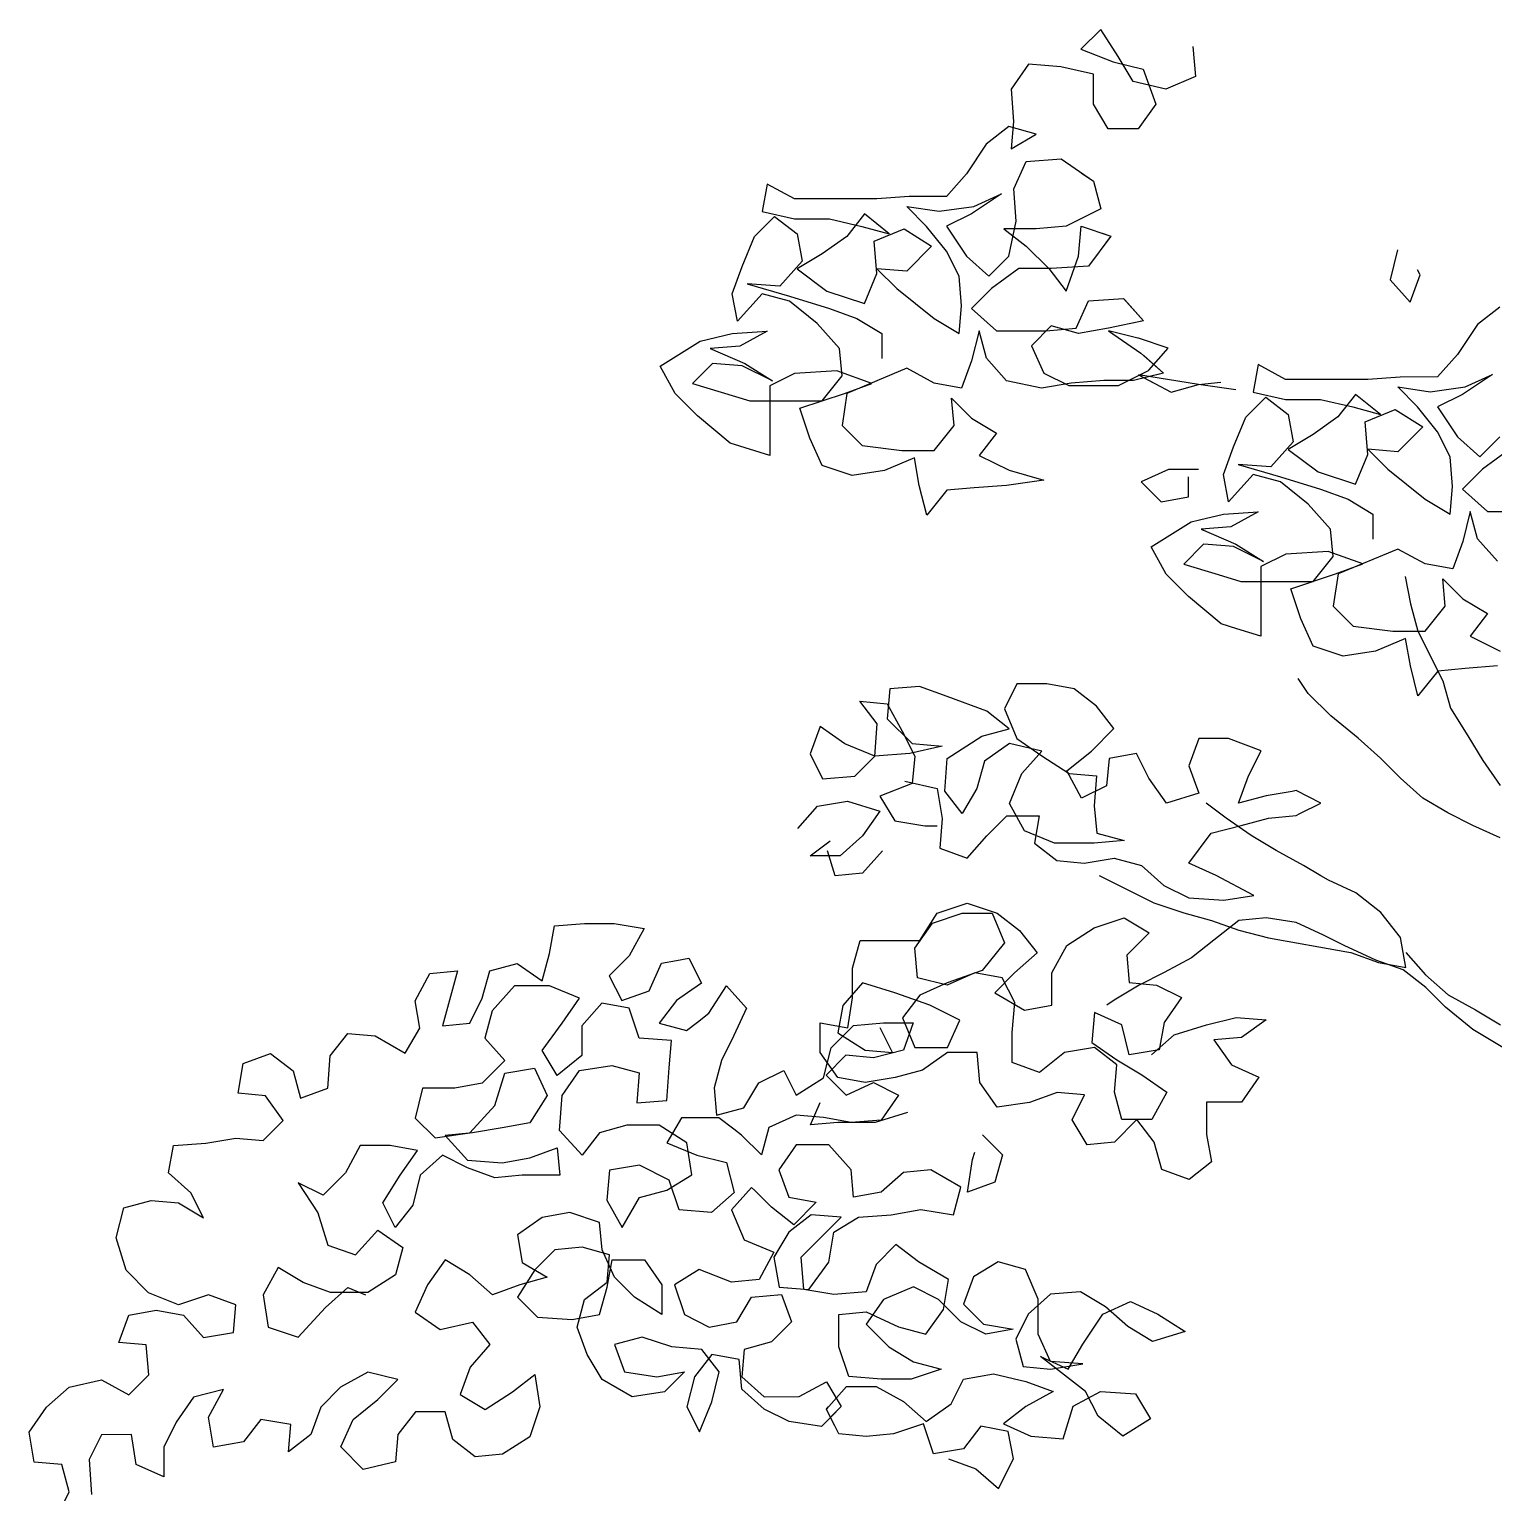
# Model space of a CAD drawing. Header units: millimetres. Extents: x 61831 to 121408, y 302 to 24841.
# Drawn here: x 97143 to 98153, y 7103 to 8113 of the extents above; entities that cross this region are included whole.
import ezdxf

# ---------------------------------------------------------------- set-up
doc = ezdxf.new("R2010")
doc.units = ezdxf.units.MM

# ---------------------------------------------------------------- blocks, each defined once
blk = doc.blocks.new('A$C299802A9')
at = {"color": 58, "true_color": 0x4d6600}
for p, q in [((739.3, 4855.1), (725.6, 4841.4)), ((751.4, 4836.3), (739.3, 4855.1)), ((725.6, 4841.4), (747.9, 4832.8)), ((802.9, 4843.2), (804.7, 4822.5)), ((711.8, 4829.3), (700.8, 4830.2)), ((747.9, 4832.8), (768.6, 4827.7)), ((761.7, 4819.1), (751.4, 4836.3)), ((734.2, 4824.2), (711.8, 4829.3)), ((734.2, 4803.6), (734.2, 4824.2)), ((768.6, 4827.7), (777.2, 4803.6)), ((804.7, 4822.5), (784.1, 4813.9)), ((784.1, 4813.9), (761.7, 4819.1)), ((744.5, 4786.4), (734.2, 4803.6)), ((777.2, 4803.6), (765.2, 4786.4)), ((765.2, 4786.4), (744.5, 4786.4)), ((726.1, 4755.9), (734.3, 4750.3)), ((734.3, 4750.3), (739.4, 4731.4)), ((739.4, 4731.4), (735.2, 4729.3)), ((740.2, 4714.5), (746.3, 4712.5)), ((746.3, 4712.5), (742.6, 4707.5)), ((944.1, 4702.9), (938.9, 4682.3)), ((959.6, 4685.7), (957.8, 4689.2)), ((938.9, 4682.3), (952.7, 4666.8)), ((952.7, 4666.8), (959.6, 4685.7)), ((755.9, 4668.5), (768.7, 4654.1)), ((1014.6, 4663.4), (999.1, 4651.4)), ((768.7, 4654.1), (761.3, 4652.5)), ((999.1, 4651.4), (985.4, 4630.8)), ((765.3, 4642), (764.8, 4642.1)), ((785.9, 4635.2), (765.3, 4642)), ((769, 4630), (782.5, 4618)), ((772.4, 4619.9), (785.9, 4635.2)), ((985.4, 4630.8), (971.7, 4615.3)), ((782.5, 4618), (773.8, 4615.8)), ((847.9, 4623.8), (844.5, 4604.8)), ((866.8, 4613.5), (847.9, 4623.8)), ((806.7, 4610), (765.4, 4616.8)), ((765.4, 4616.8), (787.8, 4604.8)), ((787.8, 4604.8), (806.7, 4610)), ((806.7, 4610), (822.1, 4611.7)), ((832.4, 4606.5), (806.7, 4610)), ((923.5, 4613.5), (866.8, 4613.5)), ((945.9, 4615.2), (923.5, 4613.5)), ((957.9, 4594.6), (944.2, 4608.4)), ((944.2, 4608.4), (966.5, 4605)), ((971.7, 4615.3), (945.9, 4615.2)), ((966.5, 4605), (990.6, 4608.4)), ((1009.5, 4617), (988.9, 4603.3)), ((990.6, 4608.4), (1009.5, 4617)), ((839.3, 4587.6), (853.1, 4601.4)), ((844.5, 4604.8), (866.8, 4599.7)), ((853.1, 4601.4), (868.6, 4589.4)), ((866.8, 4599.7), (890.9, 4599.7)), ((890.9, 4599.7), (913.2, 4594.6)), ((915, 4603.2), (902.9, 4587.7)), ((932.2, 4589.5), (915, 4603.2)), ((988.9, 4603.3), (971.7, 4594.6)), ((830.8, 4567), (839.3, 4587.6)), ((868.6, 4589.4), (872, 4570.5)), ((902.9, 4587.7), (885.8, 4575.7)), ((913.2, 4594.6), (932.2, 4589.5)), ((921.8, 4584.3), (942.5, 4592.9)), ((942.5, 4592.9), (961.4, 4580.9)), ((971.7, 4577.5), (957.9, 4594.6)), ((971.7, 4594.6), (985.5, 4574)), ((923.6, 4561.9), (921.8, 4584.3)), ((961.4, 4580.9), (944.2, 4563.7)), ((980.3, 4560.3), (971.7, 4577.5)), ((823.9, 4548.1), (830.8, 4567)), ((872, 4570.5), (856.6, 4553.3)), ((885.8, 4575.7), (868.6, 4565.3)), ((985.5, 4574), (1000.9, 4560.3)), ((1000.9, 4560.3), (1014.7, 4574.1)), ((868.6, 4565.3), (889.2, 4549.9)), ((915, 4541.3), (923.6, 4561.9)), ((944.2, 4563.7), (923.6, 4565.4)), ((923.6, 4565.4), (937.3, 4551.6)), ((982, 4539.7), (980.3, 4560.3)), ((1021.6, 4565.5), (1002.7, 4551.7)), ((806.7, 4551.5), (795.7, 4551.5)), ((827.4, 4529.2), (823.9, 4548.1)), ((844.5, 4548.1), (827.4, 4529.2)), ((856.6, 4553.3), (834.2, 4555)), ((834.2, 4555), (863.4, 4546.4)), ((863.4, 4543), (844.5, 4548.1)), ((889.2, 4549.9), (915, 4541.3)), ((937.3, 4551.6), (963.1, 4531)), ((1002.7, 4551.7), (988.9, 4537.9)), ((799.8, 4539.3), (799.8, 4546.4)), ((863.4, 4546.4), (891, 4537.8)), ((882.4, 4527.5), (863.4, 4543)), ((891, 4537.8), (909.9, 4531)), ((980.3, 4520.7), (982, 4539.7)), ((988.9, 4537.9), (1006.1, 4522.5)), ((897.9, 4510.4), (882.4, 4527.5)), ((909.9, 4531), (927.1, 4520.7)), ((963.1, 4531), (980.3, 4520.7)), ((807.5, 4516.8), (823.9, 4520.6)), ((823.9, 4520.6), (848, 4522.3)), ((848, 4522.3), (829.1, 4512)), ((927.1, 4520.7), (927.1, 4503.5)), ((994.1, 4522.5), (989, 4501.8)), ((999.3, 4503.6), (994.1, 4522.5)), ((1006.1, 4522.5), (1040.5, 4522.5)), ((829.1, 4512), (808.5, 4510.3)), ((808.5, 4510.3), (832.5, 4500)), ((899.6, 4491.4), (897.9, 4510.4)), ((830.8, 4498.3), (813.3, 4499.7)), ((851.5, 4488), (830.8, 4498.3)), ((832.5, 4500), (851.5, 4488)), ((944.3, 4496.6), (903, 4479.4)), ((963.2, 4486.3), (944.3, 4496.6)), ((989, 4501.8), (982.1, 4482.9)), ((1013, 4488.1), (999.3, 4503.6)), ((866.9, 4493.1), (849.7, 4484.5)), ((896.1, 4494.9), (866.9, 4493.1)), ((885.9, 4474.2), (899.6, 4491.4)), ((920.2, 4486.3), (896.1, 4494.9)), ((901.3, 4479.4), (920.2, 4486.3)), ((982.1, 4482.9), (963.2, 4486.3)), ((820.4, 4478.9), (836, 4474.2)), ((849.7, 4484.5), (849.8, 4436.4)), ((870.4, 4469.1), (901.3, 4479.4)), ((903, 4479.4), (899.6, 4457.1)), ((949.4, 4477.7), (952.9, 4458.8)), ((977, 4457.1), (975.2, 4476)), ((975.2, 4476), (989, 4462.3)), ((836, 4474.2), (885.9, 4474.2)), ((877.3, 4448.5), (870.4, 4469.1)), ((899.6, 4457.1), (913.4, 4443.3)), ((952.9, 4458.8), (958.1, 4439.9)), ((963.2, 4439.9), (977, 4457.1)), ((989, 4462.3), (1006.2, 4452)), ((885.9, 4429.6), (877.3, 4448.5)), ((1006.2, 4452), (994.2, 4436.5)), ((849.8, 4436.4), (833.1, 4441.6)), ((913.4, 4443.3), (940.9, 4439.9)), ((940.9, 4439.9), (963.2, 4439.9)), ((958.1, 4439.9), (975.3, 4405.6)), ((994.2, 4436.5), (1014.8, 4426.2)), ((906.5, 4422.7), (885.9, 4429.6)), ((928.9, 4426.2), (906.5, 4422.7)), ((949.5, 4434.8), (928.9, 4426.2)), ((952.9, 4415.9), (949.5, 4434.8)), ((958.1, 4395.2), (952.9, 4415.9)), ((1013.1, 4415.9), (990.8, 4414.2)), ((882.5, 4396.9), (875.6, 4407.2)), ((971.9, 4412.4), (958.1, 4395.2)), ((990.8, 4414.2), (971.9, 4412.4)), ((975.3, 4405.6), (980.5, 4386.7)), ((898, 4381.4), (882.5, 4396.9)), ((980.5, 4386.7), (992.5, 4367.8)), ((916.9, 4366), (898, 4381.4)), ((932.4, 4352.2), (916.9, 4366)), ((992.5, 4367.8), (1002.8, 4350.6)), ((946.1, 4338.5), (932.4, 4352.2)), ((1002.8, 4350.6), (1014.9, 4333.4)), ((961.6, 4324.8), (946.1, 4338.5)), ((874, 4329.9), (871.3, 4329.4)), ((891.1, 4321.3), (874, 4329.9)), ((978.8, 4314.5), (961.6, 4324.8)), ((876.6, 4314), (891.1, 4321.3)), ((996, 4305.9), (978.8, 4314.5)), ((1014.9, 4297.3), (996, 4305.9)), ((896.4, 4268), (891.2, 4271.1)), ((915.3, 4259.4), (896.4, 4268)), ((932.5, 4245.7), (915.3, 4259.4)), ((946.2, 4228.5), (932.5, 4245.7)), ((949.7, 4207.9), (946.2, 4228.5)), ((910.1, 4221.6), (907.6, 4222.9)), ((909, 4218.7), (911.9, 4218.2)), ((929.1, 4213), (910.1, 4221.6)), ((911.9, 4218.2), (930.8, 4211.3)), ((949.7, 4218.2), (963.4, 4202.7)), ((948, 4206.2), (929.1, 4213)), ((930.8, 4211.3), (949.7, 4207.9)), ((963.5, 4194.1), (948, 4206.2)), ((963.4, 4202.7), (978.9, 4189)), ((977.2, 4180.4), (963.5, 4194.1)), ((978.9, 4189), (997.8, 4178.7)), ((996.1, 4165), (977.2, 4180.4)), ((997.8, 4178.7), (1015, 4168.4)), ((1030.5, 4144.4), (996.1, 4165))]:
    blk.add_line(p, q, dxfattribs=at)
at = {"color": 68, "true_color": 0x415700}
for p, q in [((689.5, 4831), (677.5, 4813.8)), ((700.8, 4830.2), (689.5, 4831)), ((677.5, 4813.8), (679.2, 4791.5)), ((679.2, 4791.5), (677.5, 4772.6)), ((675.8, 4788.1), (660.3, 4776)), ((694.7, 4782.9), (675.8, 4788.1)), ((677.5, 4772.6), (694.7, 4782.9)), ((660.3, 4776), (646.6, 4755.4)), ((679.3, 4745.1), (687.8, 4764)), ((687.8, 4764), (711.9, 4765.7)), ((711.9, 4765.7), (734.3, 4750.3)), ((646.6, 4755.4), (632.9, 4739.9)), ((734.3, 4750.3), (739.4, 4731.4)), ((509.1, 4748.4), (505.7, 4729.5)), ((528, 4738.1), (509.1, 4748.4)), ((607.1, 4739.9), (584.7, 4738.1)), ((632.9, 4739.9), (607.1, 4739.9)), ((670.7, 4741.6), (650.1, 4727.9)), ((651.8, 4733), (670.7, 4741.6)), ((681, 4722.7), (679.3, 4745.1)), ((505.7, 4729.5), (528, 4724.3)), ((584.7, 4738.1), (528, 4738.1)), ((619.1, 4719.2), (605.4, 4733)), ((605.4, 4733), (627.7, 4729.6)), ((627.7, 4729.6), (651.8, 4733)), ((739.4, 4731.4), (715.4, 4719.3)), ((500.5, 4712.3), (514.3, 4726)), ((514.3, 4726), (529.8, 4714)), ((528, 4724.3), (552.1, 4724.3)), ((552.1, 4724.3), (574.4, 4719.2)), ((576.2, 4727.8), (564.1, 4712.3)), ((574.4, 4719.2), (593.4, 4714.1)), ((593.4, 4714.1), (576.2, 4727.8)), ((632.9, 4702.1), (619.1, 4719.2)), ((650.1, 4727.9), (632.9, 4719.3)), ((632.9, 4719.3), (646.7, 4698.6)), ((675.9, 4698.7), (681, 4722.7)), ((715.4, 4719.3), (694.8, 4717.6)), ((724, 4698.7), (725.7, 4719.3)), ((725.7, 4719.3), (746.3, 4712.5)), ((492, 4691.6), (500.5, 4712.3)), ((529.8, 4714), (533.2, 4695.1)), ((564.1, 4712.3), (547, 4700.3)), ((583, 4708.9), (603.7, 4717.5)), ((584.8, 4686.6), (583, 4708.9)), ((603.7, 4717.5), (622.6, 4705.5)), ((694.8, 4717.6), (672.4, 4717.6)), ((672.4, 4717.6), (687.9, 4705.6)), ((746.3, 4712.5), (730.9, 4691.8)), ((547, 4700.3), (529.8, 4689.9)), ((622.6, 4705.5), (605.4, 4688.3)), ((641.5, 4684.9), (632.9, 4702.1)), ((646.7, 4698.6), (662.1, 4684.9)), ((662.1, 4684.9), (675.9, 4698.7)), ((687.9, 4705.6), (703.4, 4690.1)), ((715.4, 4674.6), (724, 4698.7)), ((485.1, 4672.7), (492, 4691.6)), ((533.2, 4695.1), (517.8, 4677.9)), ((529.8, 4689.9), (550.4, 4674.5)), ((605.4, 4688.3), (584.8, 4690)), ((584.8, 4690), (598.5, 4676.3)), ((682.8, 4690.1), (663.9, 4676.3)), ((705.1, 4690.1), (682.8, 4690.1)), ((703.4, 4690.1), (715.4, 4674.6)), ((730.9, 4691.8), (705.1, 4690.1)), ((517.8, 4677.9), (495.4, 4679.6)), ((495.4, 4679.6), (524.6, 4671)), ((576.2, 4665.9), (584.8, 4686.6)), ((643.2, 4664.3), (641.5, 4684.9)), ((488.6, 4653.8), (485.1, 4672.7)), ((505.7, 4672.7), (488.6, 4653.8)), ((524.6, 4667.6), (505.7, 4672.7)), ((524.6, 4671), (552.1, 4662.5)), ((550.4, 4674.5), (576.2, 4665.9)), ((598.5, 4676.3), (624.3, 4655.7)), ((663.9, 4676.3), (650.1, 4662.6)), ((730.9, 4667.8), (755, 4669.5)), ((755, 4669.5), (768.7, 4654.1)), ((543.6, 4652.1), (524.6, 4667.6)), ((552.1, 4662.5), (571.1, 4655.6)), ((641.5, 4645.4), (643.2, 4664.3)), ((650.1, 4662.6), (667.3, 4647.1)), ((722.3, 4648.9), (730.9, 4667.8)), ((559, 4635), (543.6, 4652.1)), ((571.1, 4655.6), (588.3, 4645.3)), ((624.3, 4655.7), (641.5, 4645.4)), ((705.1, 4650.6), (691.4, 4636.8)), ((701.7, 4647.1), (722.3, 4648.9)), ((724, 4645.4), (705.1, 4650.6)), ((744.7, 4648.9), (724, 4645.4)), ((768.7, 4654.1), (744.7, 4648.9)), ((435.3, 4622.8), (462.8, 4640)), ((462.8, 4640), (485.1, 4645.2)), ((485.1, 4645.2), (509.2, 4647)), ((509.2, 4647), (490.3, 4636.6)), ((588.3, 4645.3), (588.3, 4628.1)), ((655.3, 4647.1), (650.2, 4626.5)), ((660.5, 4628.2), (655.3, 4647.1)), ((667.3, 4647.1), (701.7, 4647.1)), ((764.8, 4642.1), (744.7, 4647.2)), ((744.7, 4647.2), (767, 4631.7)), ((490.3, 4636.6), (469.7, 4634.9)), ((469.7, 4634.9), (493.7, 4624.6)), ((560.8, 4616.1), (559, 4635)), ((674.2, 4612.7), (660.5, 4628.2)), ((691.4, 4636.8), (700, 4617.9)), ((767, 4631.7), (782.5, 4618)), ((445.6, 4603.9), (435.3, 4622.8)), ((471.4, 4624.6), (457.7, 4610.8)), ((492, 4622.9), (471.4, 4624.6)), ((512.7, 4612.6), (492, 4622.9)), ((493.7, 4624.6), (512.7, 4612.6)), ((528.1, 4617.8), (510.9, 4609.1)), ((557.3, 4619.5), (528.1, 4617.8)), ((581.4, 4610.9), (557.3, 4619.5)), ((605.5, 4621.3), (564.2, 4604)), ((624.4, 4611), (605.5, 4621.3)), ((650.2, 4626.5), (643.3, 4607.5)), ((700, 4617.9), (717.2, 4609.3)), ((751.6, 4609.4), (772.2, 4619.7)), ((782.5, 4618), (761.9, 4612.8)), ((772.2, 4619.7), (772.4, 4619.9)), ((457.7, 4610.8), (497.2, 4598.8)), ((510.9, 4609.1), (511, 4561)), ((547, 4598.9), (560.8, 4616.1)), ((562.5, 4604), (581.4, 4610.9)), ((643.3, 4607.5), (624.4, 4611)), ((698.3, 4607.6), (674.2, 4612.7)), ((718.9, 4611.1), (698.3, 4607.6)), ((717.2, 4609.3), (751.6, 4609.4)), ((741.3, 4612.8), (718.9, 4611.1)), ((761.9, 4612.8), (741.3, 4612.8)), ((774, 4615.4), (765.4, 4616.8)), ((765.4, 4616.8), (775.3, 4611.5)), ((461.1, 4588.5), (445.6, 4603.9)), ((497.2, 4598.8), (547, 4598.9)), ((531.6, 4593.7), (562.5, 4604)), ((564.2, 4604), (560.8, 4581.7)), ((638.2, 4581.8), (636.4, 4600.7)), ((636.4, 4600.7), (650.2, 4586.9)), ((483.5, 4569.6), (461.1, 4588.5)), ((538.5, 4573.1), (531.6, 4593.7)), ((560.8, 4581.7), (574.6, 4567.9)), ((624.4, 4564.6), (638.2, 4581.8)), ((650.2, 4586.9), (667.4, 4576.6)), ((511, 4561), (483.5, 4569.6)), ((547.1, 4554.2), (538.5, 4573.1)), ((574.6, 4567.9), (602.1, 4564.5)), ((667.4, 4576.6), (655.4, 4561.1)), ((610.7, 4559.4), (590.1, 4550.8)), ((602.1, 4564.5), (624.4, 4564.6)), ((614.1, 4540.5), (610.7, 4559.4)), ((655.4, 4561.1), (676, 4550.9)), ((567.7, 4547.3), (547.1, 4554.2)), ((590.1, 4550.8), (567.7, 4547.3)), ((676, 4550.9), (700.1, 4544)), ((786.1, 4551.5), (767.2, 4542.9)), ((795.7, 4551.5), (786.1, 4551.5)), ((619.3, 4519.9), (614.1, 4540.5)), ((633, 4537.1), (619.3, 4519.9)), ((652, 4538.8), (633, 4537.1)), ((674.3, 4540.5), (652, 4538.8)), ((700.1, 4544), (674.3, 4540.5)), ((767.2, 4542.9), (781, 4529.2)), ((799.9, 4532.6), (799.8, 4546.4)), ((781, 4529.2), (799.9, 4532.6)), ((801.6, 4515.4), (807.5, 4516.8)), ((774.1, 4498.2), (801.6, 4515.4)), ((809.7, 4510.4), (808.5, 4510.3)), ((808.5, 4510.3), (809.9, 4509.6)), ((784.4, 4479.3), (774.1, 4498.2)), ((810.2, 4500), (796.5, 4486.2)), ((813.3, 4499.7), (810.2, 4500)), ((796.5, 4486.2), (820.4, 4478.9)), ((799.9, 4463.9), (784.4, 4479.3)), ((822.3, 4445), (799.9, 4463.9)), ((833.1, 4441.6), (822.3, 4445)), ((593.7, 4400.1), (592, 4379.4)), ((614.3, 4401.8), (593.7, 4400.1)), ((633.3, 4394.9), (614.3, 4401.8)), ((681.4, 4403.6), (672.8, 4386.4)), ((702, 4403.6), (681.4, 4403.6)), ((720.9, 4400.2), (702, 4403.6)), ((736.4, 4388.2), (720.9, 4400.2)), ((585.1, 4376), (573.1, 4391.5)), ((573.1, 4391.5), (592, 4389.8)), ((592, 4389.8), (602.3, 4370.9)), ((660.8, 4384.7), (633.3, 4394.9)), ((672.8, 4386.4), (681.4, 4365.8)), ((748.4, 4372.7), (736.4, 4388.2)), ((583.4, 4353.6), (585.1, 4376)), ((592, 4379.4), (609.2, 4362.3)), ((676.2, 4372.6), (660.8, 4384.7)), ((545.6, 4374.2), (538.8, 4355.3)), ((562.8, 4362.2), (545.6, 4374.2)), ((602.3, 4370.9), (610.9, 4353.7)), ((633.3, 4352), (657.3, 4367.5)), ((657.3, 4367.5), (676.2, 4372.6)), ((681.4, 4365.8), (698.6, 4353.8)), ((733, 4357.2), (748.4, 4372.7)), ((806.9, 4365.9), (800, 4347)), ((827.5, 4365.9), (806.9, 4365.9)), ((849.9, 4357.3), (827.5, 4365.9)), ((538.8, 4355.3), (547.4, 4338.1)), ((583.4, 4353.6), (562.8, 4362.2)), ((607.5, 4355.4), (583.4, 4353.6)), ((629.8, 4360.6), (607.5, 4355.4)), ((609.2, 4362.3), (629.8, 4360.6)), ((676.3, 4362.3), (659.1, 4350.3)), ((698.6, 4357.2), (676.3, 4362.3)), ((684.9, 4341.7), (698.6, 4357.2)), ((715.8, 4343.5), (733, 4357.2)), ((763.9, 4355.5), (745, 4352.1)), ((772.5, 4338.4), (763.9, 4355.5)), ((841.3, 4340.1), (849.9, 4357.3)), ((569.7, 4339.9), (583.4, 4353.6)), ((610.9, 4353.7), (609.2, 4334.8)), ((631.6, 4329.6), (633.3, 4352)), ((659.1, 4350.3), (653.9, 4331.4)), ((698.6, 4353.8), (717.5, 4341.7)), ((745, 4352.1), (743.3, 4333.2)), ((800, 4347), (806.9, 4328.1)), ((547.4, 4338.1), (569.7, 4339.9)), ((609.2, 4334.8), (586.9, 4326.1)), ((604.1, 4336.5), (626.4, 4331.3)), ((676.3, 4321.1), (684.9, 4341.7)), ((726.1, 4324.6), (715.8, 4343.5)), ((717.5, 4341.7), (736.4, 4340)), ((736.4, 4340), (734.7, 4319.4)), ((784.6, 4321.2), (772.5, 4338.4)), ((834.4, 4321.2), (841.3, 4340.1)), ((586.9, 4326.1), (597.2, 4309)), ((626.4, 4331.3), (629.9, 4310.7)), ((643.6, 4314.2), (631.6, 4329.6)), ((653.9, 4331.4), (643.6, 4314.2)), ((743.3, 4333.2), (726.1, 4324.6)), ((806.9, 4328.1), (784.6, 4321.2)), ((853.3, 4326.4), (834.4, 4321.2)), ((871.3, 4329.4), (853.3, 4326.4)), ((530.2, 4303.8), (543.9, 4319.2)), ((543.9, 4319.2), (564.6, 4322.7)), ((564.6, 4322.7), (586.9, 4315.8)), ((586.9, 4315.8), (574.9, 4298.6)), ((686.6, 4302.2), (676.3, 4321.1)), ((734.7, 4319.4), (736.5, 4300.5)), ((825.8, 4310.9), (812.1, 4321.2)), ((597.2, 4309), (617.9, 4305.6)), ((617.9, 4305.6), (626.5, 4305.6)), ((629.9, 4310.7), (628.2, 4290.1)), ((660.8, 4298.7), (674.6, 4312.5)), ((674.6, 4312.5), (696.9, 4312.5)), ((696.9, 4312.5), (693.5, 4293.6)), ((815.5, 4300.6), (836.2, 4305.8)), ((843, 4298.9), (825.8, 4310.9)), ((836.2, 4305.8), (855.1, 4310.9)), ((855.1, 4310.9), (874, 4312.7)), ((874, 4312.7), (876.6, 4314)), ((538.8, 4284.9), (552.6, 4295.2)), ((574.9, 4298.6), (559.4, 4284.9)), ((647.1, 4283.2), (660.8, 4298.7)), ((707.3, 4293.6), (686.6, 4302.2)), ((755.4, 4295.4), (734.8, 4293.6)), ((736.5, 4300.5), (755.4, 4295.4)), ((800.1, 4279.9), (815.5, 4300.6)), ((860.2, 4288.6), (843, 4298.9)), ((559.4, 4284.9), (538.8, 4284.9)), ((556, 4271.1), (550.8, 4288.3)), ((588.7, 4288.3), (574.9, 4272.9)), ((628.2, 4290.1), (647.1, 4283.2)), ((693.5, 4293.6), (709, 4281.6)), ((734.8, 4293.6), (707.3, 4293.6)), ((879.2, 4278.3), (860.2, 4288.6)), ((709, 4281.6), (727.9, 4279.9)), ((727.9, 4279.9), (748.5, 4283.3)), ((748.5, 4283.3), (767.4, 4278.2)), ((767.4, 4278.2), (782.9, 4264.5)), ((819, 4271.4), (800.1, 4279.9)), ((891.2, 4271.1), (879.2, 4278.3)), ((574.9, 4272.9), (556, 4271.1)), ((738.2, 4271.3), (776, 4252.4)), ((782.9, 4264.5), (800.1, 4255.9)), ((844.8, 4257.6), (819, 4271.4)), ((800.1, 4255.9), (824.2, 4254.2)), ((824.2, 4254.2), (844.8, 4257.6)), ((614.5, 4226.5), (626.5, 4245.4)), ((623.1, 4238.5), (643.7, 4245.4)), ((626.5, 4245.4), (647.1, 4252.3)), ((643.7, 4245.4), (664.3, 4245.4)), ((647.1, 4252.3), (667.8, 4245.4)), ((664.3, 4245.4), (672.9, 4224.8)), ((667.8, 4245.4), (683.2, 4233.4)), ((776, 4252.4), (796.7, 4245.6)), ((796.7, 4245.6), (815.6, 4240.4)), ((358.9, 4217.6), (362.4, 4236.5)), ((362.4, 4236.5), (383, 4238.2)), ((383, 4238.2), (403.6, 4238.2)), ((403.6, 4238.2), (424.2, 4234.8)), ((424.2, 4234.8), (413.9, 4215.9)), ((611.1, 4221.3), (623.1, 4238.5)), ((683.2, 4233.4), (695.3, 4218)), ((715.9, 4223.1), (734.8, 4235.2)), ((734.8, 4235.2), (755.4, 4242.1)), ((755.4, 4242.1), (772.6, 4231.8)), ((815.6, 4240.4), (834.5, 4233.6)), ((834.5, 4240.4), (817.3, 4226.7)), ((853.4, 4242.2), (834.5, 4240.4)), ((834.5, 4233.6), (855.1, 4228.4)), ((874, 4238.8), (853.4, 4242.2)), ((893, 4230.2), (874, 4238.8)), ((568.1, 4207.5), (573.2, 4226.4)), ((573.2, 4226.4), (614.5, 4226.5)), ((672.9, 4224.8), (657.5, 4205.9)), ((772.6, 4231.8), (757.2, 4216.3)), ((817.3, 4226.7), (801.9, 4214.6)), ((855.1, 4228.4), (909, 4218.7)), ((907.6, 4222.9), (893, 4230.2)), ((353.8, 4198.7), (358.9, 4217.6)), ((413.9, 4215.9), (400.2, 4202.1)), ((446.5, 4212.6), (455.2, 4214.2)), ((455.2, 4214.2), (463.8, 4197)), ((612.8, 4200.7), (611.1, 4221.3)), ((695.3, 4218), (679.8, 4204.2)), ((705.6, 4204.2), (715.9, 4223.1)), ((757.2, 4216.3), (758.9, 4197.4)), ((801.9, 4214.6), (783, 4204.3)), ((266.2, 4184.8), (276.4, 4203.7)), ((276.4, 4203.7), (295.4, 4205.5)), ((295.4, 4205.5), (285.1, 4167.7)), ((312.6, 4186.6), (317.7, 4205.5)), ((317.7, 4205.5), (336.6, 4210.7)), ((336.6, 4210.7), (353.8, 4198.7)), ((427.7, 4191.8), (436.3, 4210.8)), ((436.3, 4210.8), (446.5, 4212.6)), ((568.1, 4186.9), (568.1, 4207.5)), ((657.5, 4205.9), (633.4, 4197.3)), ((652.3, 4204.2), (633.4, 4195.6)), ((671.2, 4200.8), (652.3, 4204.2)), ((679.8, 4204.2), (666.1, 4190.4)), ((705.6, 4181.9), (705.6, 4204.2)), ((783, 4204.3), (765.8, 4195.7)), ((334.9, 4195.2), (319.4, 4178)), ((359, 4195.2), (334.9, 4195.2)), ((379.6, 4186.6), (359, 4195.2)), ((400.2, 4202.1), (408.8, 4185)), ((463.8, 4197), (454.1, 4190.3)), ((469, 4176.4), (481, 4195.3)), ((481, 4195.3), (494.8, 4179.9)), ((575, 4197.2), (561.3, 4181.7)), ((597.3, 4190.4), (575, 4197.2)), ((633.4, 4195.6), (612.8, 4200.7)), ((633.4, 4197.3), (614.5, 4188.7)), ((679.9, 4183.6), (671.2, 4200.8)), ((765.8, 4195.7), (748.6, 4185.4)), ((758.9, 4197.4), (777.8, 4195.7)), ((777.8, 4195.7), (795, 4187.1)), ((269.6, 4165.9), (266.2, 4184.8)), ((304, 4169.4), (312.6, 4186.6)), ((367.6, 4169.4), (379.6, 4186.6)), ((395.1, 4183.2), (381.3, 4167.7)), ((414, 4179.8), (395.1, 4183.2)), ((408.8, 4185), (427.7, 4191.8)), ((446.6, 4185), (434.6, 4169.5)), ((454.1, 4190.3), (446.6, 4185)), ((564.7, 4166.3), (568.1, 4186.9)), ((621.4, 4181.8), (597.3, 4190.4)), ((614.5, 4188.7), (602.5, 4173.2)), ((666.1, 4190.4), (686.7, 4178.4)), ((678.2, 4162.9), (679.9, 4183.6)), ((748.6, 4185.4), (743.5, 4181.9)), ((795, 4187.1), (783, 4169.9)), ((319.4, 4178), (314.3, 4159.1)), ((420.9, 4159.2), (414, 4179.8)), ((461, 4170.2), (469, 4176.4)), ((494.8, 4179.9), (486.2, 4161)), ((561.3, 4181.7), (557.8, 4162.8)), ((602.5, 4173.2), (611.1, 4152.6)), ((642.1, 4171.5), (621.4, 4181.8)), ((686.7, 4178.4), (705.6, 4181.9)), ((734.9, 4176.7), (733.2, 4156.1)), ((753.8, 4168.2), (734.9, 4176.7)), ((812.2, 4168.2), (832.8, 4173.4)), ((832.8, 4173.4), (853.5, 4171.7)), ((259.3, 4148.7), (269.6, 4165.9)), ((285.1, 4167.7), (304, 4169.4)), ((353.8, 4150.5), (367.6, 4169.4)), ((381.3, 4167.7), (381.3, 4147.1)), ((434.6, 4169.5), (453.5, 4164.4)), ((453.5, 4164.4), (461, 4170.2)), ((545.8, 4149.1), (545.8, 4169.7)), ((545.8, 4169.7), (564.7, 4166.3)), ((553.2, 4152.4), (568.7, 4167.9)), ((557.8, 4162.8), (576.8, 4150.8)), ((568.7, 4167.9), (589.3, 4169.7)), ((595.7, 4149.1), (587.1, 4166.3)), ((589.3, 4169.7), (609.9, 4169.7)), ((609.9, 4169.7), (603.1, 4150.8)), ((633.5, 4152.6), (642.1, 4171.5)), ((678.2, 4142.3), (678.2, 4162.9)), ((759, 4147.5), (753.8, 4168.2)), ((783, 4169.9), (779.6, 4151)), ((789.9, 4161.3), (812.2, 4168.2)), ((853.5, 4171.7), (836.3, 4159.6)), ((207.7, 4147), (219.8, 4162.4)), ((219.8, 4162.4), (238.7, 4160.7)), ((238.7, 4160.7), (259.3, 4148.7)), ((314.3, 4159.1), (328.1, 4143.6)), ((443.2, 4157.5), (420.9, 4159.2)), ((441.5, 4138.6), (443.2, 4157.5)), ((486.2, 4161), (477.6, 4143.8)), ((611.1, 4152.6), (633.5, 4152.6)), ((734.9, 4152.7), (714.3, 4149.2)), ((733.2, 4156.1), (750.4, 4144.1)), ((750.4, 4140.7), (734.9, 4152.7)), ((774.4, 4147.6), (789.9, 4161.3)), ((836.3, 4159.6), (817.4, 4157.9)), ((817.4, 4157.9), (829.4, 4140.7)), ((147.6, 4141.7), (166.5, 4148.6)), ((166.5, 4148.6), (182, 4136.6)), ((206, 4124.6), (207.7, 4147)), ((328.1, 4143.6), (312.6, 4128.1)), ((364.2, 4133.3), (353.8, 4150.5)), ((381.3, 4147.1), (364.2, 4133.3)), ((477.6, 4143.8), (472.5, 4124.9)), ((557.9, 4131.9), (545.8, 4149.1)), ((548.1, 4131.8), (553.2, 4152.4)), ((563.5, 4147.3), (549.8, 4133.5)), ((582.5, 4145.6), (563.5, 4147.3)), ((576.8, 4150.8), (595.7, 4149.1)), ((603.1, 4150.8), (582.5, 4145.6)), ((633.5, 4149.1), (616.3, 4137.1)), ((654.1, 4149.2), (633.5, 4149.1)), ((655.8, 4128.5), (654.1, 4149.2)), ((714.3, 4149.2), (697.1, 4135.5)), ((750.4, 4144.1), (767.6, 4133.8)), ((779.6, 4151), (759, 4147.5)), ((144.2, 4121.1), (147.6, 4141.7)), ((182, 4136.6), (187.1, 4117.7)), ((321.2, 4112.7), (328.1, 4135)), ((328.1, 4135), (348.7, 4138.5)), ((348.7, 4138.5), (357.3, 4119.6)), ((367.6, 4119.6), (379.6, 4136.8)), ((379.6, 4136.8), (402, 4140.3)), ((402, 4140.3), (420.9, 4135.1)), ((420.9, 4135.1), (419.2, 4114.5)), ((439.8, 4116.2), (441.5, 4138.6)), ((503.4, 4128.3), (520.6, 4136.9)), ((520.6, 4136.9), (529.2, 4119.7)), ((549.8, 4133.5), (563.6, 4119.8)), ((616.3, 4137.1), (597.4, 4131.9)), ((697.1, 4135.5), (678.2, 4142.3)), ((748.7, 4121.8), (750.4, 4140.7)), ((767.6, 4133.8), (784.8, 4121.8)), ((829.4, 4140.7), (848.4, 4132.2)), ((187.1, 4117.7), (206, 4124.6)), ((271.4, 4124.7), (266.2, 4104)), ((293.7, 4124.7), (271.4, 4124.7)), ((312.6, 4128.1), (293.7, 4124.7)), ((474.2, 4131.3), (472.5, 4124.9)), ((472.5, 4124.9), (474.2, 4105.9)), ((472.5, 4124.9), (474.2, 4105.9)), ((493.1, 4111.1), (503.4, 4128.3)), ((529.2, 4119.7), (548.1, 4131.8)), ((576.8, 4128.5), (557.9, 4131.9)), ((563.6, 4119.8), (582.5, 4128.4)), ((597.4, 4131.9), (576.8, 4128.5)), ((582.5, 4128.4), (599.7, 4119.8)), ((667.9, 4111.4), (655.8, 4128.5)), ((848.4, 4132.2), (836.3, 4115)), ((163.1, 4119.4), (144.2, 4121.1)), ((175.1, 4102.2), (163.1, 4119.4)), ((304, 4093.8), (321.2, 4112.7)), ((357.3, 4119.6), (345.3, 4100.7)), ((365.9, 4095.5), (367.6, 4119.6)), ((419.2, 4114.5), (439.8, 4116.2)), ((539, 4099.2), (545.8, 4114.7)), ((599.7, 4119.8), (587.7, 4102.6)), ((690.2, 4114.8), (667.9, 4111.4)), ((709.1, 4121.7), (690.2, 4114.8)), ((728, 4120), (709.1, 4121.7)), ((719.5, 4102.8), (728, 4120)), ((753.8, 4102.9), (748.7, 4121.8)), ((784.8, 4121.8), (774.5, 4102.9)), ((836.3, 4115), (812.3, 4114.9)), ((812.3, 4114.9), (812.3, 4092.6)), ((161.4, 4088.5), (175.1, 4102.2)), ((266.2, 4104), (280, 4090.3)), ((450.1, 4104.2), (439.8, 4087)), ((475.9, 4104.2), (450.1, 4104.2)), ((474.2, 4105.9), (493.1, 4111.1)), ((474.2, 4105.9), (482.1, 4108.1)), ((486.1, 4096.3), (475.9, 4104.2)), ((529.2, 4106), (510.3, 4097.4)), ((548.1, 4104.3), (529.2, 4106)), ((567, 4100.9), (548.1, 4104.3)), ((587.7, 4102.6), (567, 4100.9)), ((606, 4107.9), (583.7, 4101)), ((729.8, 4085.6), (719.5, 4102.8)), ((764.2, 4102.9), (748.7, 4087.4)), ((774.5, 4102.9), (753.8, 4102.9)), ((776.2, 4087.4), (764.2, 4102.9)), ((280, 4090.3), (304, 4093.8)), ((305.8, 4093.8), (286.9, 4092)), ((286.9, 4092), (302.3, 4074.9)), ((326.4, 4097.2), (305.8, 4093.8)), ((345.3, 4100.7), (326.4, 4097.2)), ((381.4, 4078.4), (365.9, 4095.5)), ((393.4, 4093.8), (381.4, 4078.4)), ((412.3, 4099), (393.4, 4093.8)), ((434.7, 4099), (412.3, 4099)), ((453.6, 4087), (434.7, 4099)), ((491.4, 4092.2), (486.1, 4096.3)), ((505.2, 4078.5), (491.4, 4092.2)), ((510.3, 4097.4), (505.2, 4078.5)), ((557.9, 4101), (539, 4099.2)), ((583.7, 4101), (557.9, 4101)), ((657.6, 4092.4), (671.4, 4078.7)), ((812.3, 4092.6), (815.7, 4073.7)), ((96.1, 4066.1), (99.5, 4085)), ((99.5, 4085), (121.9, 4086.7)), ((121.9, 4086.7), (142.5, 4090.2)), ((142.5, 4090.2), (161.4, 4088.5)), ((228.4, 4085.1), (218.1, 4066.2)), ((249.1, 4085.1), (228.4, 4085.1)), ((268, 4081.7), (249.1, 4085.1)), ((345.3, 4076.6), (364.2, 4083.5)), ((364.2, 4083.5), (366, 4064.6)), ((439.8, 4087), (460.5, 4078.4)), ((457.1, 4064.7), (453.6, 4087)), ((529.2, 4085.4), (517.2, 4068.2)), ((551.6, 4085.4), (529.2, 4085.4)), ((567.1, 4068.2), (551.6, 4085.4)), ((748.7, 4087.4), (729.8, 4085.6)), ((781.4, 4068.5), (776.2, 4087.4)), ((255.9, 4064.5), (268, 4081.7)), ((285.2, 4078.3), (269.7, 4064.5)), ((302.4, 4069.7), (285.2, 4078.3)), ((302.3, 4074.9), (326.4, 4073.2)), ((326.4, 4073.2), (345.3, 4076.6)), ((460.5, 4078.4), (481.1, 4073.3)), ((481.1, 4073.3), (486.3, 4052.7)), ((647.3, 4052.9), (650.7, 4075.3)), ((650.7, 4075.3), (652.4, 4080.4)), ((671.4, 4078.7), (666.2, 4059.8)), ((815.7, 4073.7), (800.3, 4061.6)), ((111.6, 4052.3), (96.1, 4066.1)), ((218.1, 4066.2), (202.7, 4050.7)), ((243.9, 4045.6), (255.9, 4064.5)), ((269.7, 4064.5), (264.6, 4043.9)), ((321.3, 4062.8), (302.4, 4069.7)), ((340.2, 4064.6), (321.3, 4062.8)), ((366, 4064.6), (340.2, 4064.6)), ((400.3, 4068.1), (398.6, 4047.4)), ((421, 4071.5), (400.3, 4068.1)), ((441.6, 4061.2), (421, 4071.5)), ((439.9, 4054.3), (457.1, 4064.7)), ((517.2, 4068.2), (524.1, 4049.3)), ((568.8, 4049.3), (567.1, 4068.2)), ((603.2, 4066.5), (587.7, 4052.8)), ((622.1, 4068.3), (603.2, 4066.5)), ((642.7, 4056.3), (622.1, 4068.3)), ((800.3, 4061.6), (781.4, 4068.5)), ((120.2, 4035.1), (111.6, 4052.3)), ((202.7, 4050.7), (185.5, 4059.3)), ((185.5, 4059.3), (199.2, 4038.7)), ((421, 4049.2), (439.9, 4054.3)), ((448.5, 4040.6), (441.6, 4061.2)), ((486.3, 4052.7), (470.8, 4038.9)), ((498.3, 4056.1), (484.6, 4040.6)), ((500.6, 4053.9), (498.3, 4056.1)), ((512.1, 4042.4), (500.6, 4053.9)), ((587.7, 4052.8), (568.8, 4049.3)), ((637.6, 4037.3), (642.7, 4056.3)), ((666.2, 4059.8), (647.3, 4052.9)), ((60, 4021.3), (65.2, 4042)), ((65.2, 4042), (84.1, 4047.1)), ((84.1, 4047.1), (103, 4045.4)), ((103, 4045.4), (120.2, 4035.1)), ((252.5, 4028.4), (243.9, 4045.6)), ((264.6, 4043.9), (252.5, 4028.4)), ((398.6, 4047.4), (409, 4028.5)), ((409, 4028.5), (421, 4049.2)), ((527.6, 4030.4), (512.1, 4042.4)), ((524.1, 4049.3), (543, 4045.9)), ((543, 4045.9), (527.6, 4030.4)), ((199.2, 4038.7), (206.1, 4016.3)), ((353.9, 4035.4), (336.8, 4023.3)), ((372.9, 4038.8), (353.9, 4035.4)), ((393.5, 4032), (372.9, 4038.8)), ((395.2, 4013.1), (393.5, 4032)), ((470.8, 4038.9), (448.5, 4040.6)), ((484.6, 4040.6), (493.2, 4020)), ((539.6, 4037.3), (524.1, 4025.2)), ((532.7, 4008), (560.2, 4035.6)), ((560.2, 4035.6), (539.6, 4037.3)), ((555.1, 4025.2), (572.2, 4035.6)), ((572.2, 4035.6), (594.6, 4037.3)), ((594.6, 4037.3), (615.2, 4040.8)), ((615.2, 4040.8), (637.6, 4037.3)), ((66.9, 3999), (60, 4021.3)), ((225.1, 4009.5), (240.5, 4026.7)), ((240.5, 4026.7), (257.7, 4014.6)), ((336.8, 4023.3), (340.2, 4004.4)), ((524.1, 4025.2), (513.8, 4008)), ((551.6, 4004.6), (555.1, 4025.2)), ((206.1, 4016.3), (225.1, 4009.5)), ((257.7, 4014.6), (252.6, 3995.7)), ((362.6, 4013), (348.8, 3999.3)), ((381.5, 4014.8), (362.6, 4013)), ((400.4, 4009.6), (381.5, 4014.8)), ((403.8, 3994.2), (395.2, 4013.1)), ((493.2, 4020), (513.8, 4011.4)), ((513.8, 4011.4), (503.5, 3992.5)), ((598, 4016.7), (584.3, 4002.9)), ((613.5, 4004.7), (598, 4016.7)), ((286.9, 4006.1), (274.9, 3988.9)), ((304.1, 3995.8), (286.9, 4006.1)), ((340.2, 4004.4), (357.4, 3994.1)), ((398.7, 3990.7), (400.4, 4009.6)), ((398.7, 3987.3), (402.1, 4006.2)), ((402.1, 4006.2), (424.4, 4006.2)), ((424.4, 4006.2), (436.5, 3989)), ((515.3, 4010.5), (513.8, 4008)), ((513.8, 4008), (517.3, 3987.4)), ((513.8, 4008), (517.3, 3987.4)), ((534.5, 3985.7), (532.7, 4008)), ((537.9, 3985.7), (551.6, 4004.6)), ((584.3, 4002.9), (577.4, 3984)), ((634.2, 3992.6), (613.5, 4004.7)), ((668.5, 4004.7), (651.4, 3994.4)), ((687.4, 3999.6), (668.5, 4004.7)), ((82.4, 3983.5), (66.9, 3999)), ((171.8, 4000.8), (161.5, 3981.9)), ((189, 3990.5), (171.8, 4000.8)), ((252.6, 3995.7), (233.7, 3983.7)), ((319.6, 3982), (304.1, 3995.8)), ((348.8, 3999.3), (336.8, 3980.3)), ((357.4, 3994.1), (338.5, 3988.9)), ((417.6, 3980.4), (403.8, 3994.2)), ((462.3, 3999.4), (445.1, 3989)), ((484.6, 3990.8), (462.3, 3999.4)), ((503.5, 3992.5), (484.6, 3990.8)), ((630.7, 3972), (634.2, 3992.6)), ((651.4, 3994.4), (644.5, 3975.5)), ((696.1, 3979), (687.4, 3999.6)), ((103.1, 3975), (82.4, 3983.5)), ((123.7, 3981.9), (103.1, 3975)), ((142.6, 3975), (123.7, 3981.9)), ((161.5, 3981.9), (164.9, 3959.6)), ((207.9, 3983.7), (189, 3990.5)), ((204.5, 3973.3), (219.9, 3987.1)), ((233.7, 3983.7), (207.9, 3983.7)), ((219.9, 3987.1), (232, 3982)), ((274.9, 3988.9), (266.3, 3970)), ((338.5, 3988.9), (319.6, 3982)), ((383.2, 3978.7), (398.7, 3990.7)), ((393.5, 3968.4), (398.7, 3987.3)), ((436.5, 3989), (436.5, 3968.4)), ((445.1, 3989), (452, 3968.4)), ((498.4, 3980.5), (519, 3982.2)), ((517.3, 3987.4), (537.9, 3985.7)), ((517.3, 3987.4), (523.4, 3986.9)), ((519, 3982.2), (525.9, 3963.3)), ((555.1, 3982.3), (534.5, 3985.7)), ((577.4, 3984), (555.1, 3982.3)), ((610.1, 3987.5), (589.5, 3978.9)), ((627.3, 3978.9), (610.1, 3987.5)), ((704.6, 3982.4), (689.2, 3968.6)), ((725.3, 3984.1), (704.6, 3982.4)), ((742.5, 3973.8), (725.3, 3984.1)), ((68.7, 3968.1), (87.6, 3971.5)), ((87.6, 3971.5), (106.5, 3968.1)), ((140.9, 3956.1), (142.6, 3975)), ((185.6, 3952.7), (204.5, 3973.3)), ((336.8, 3980.3), (350.6, 3966.6)), ((378.1, 3959.8), (383.2, 3978.7)), ((436.5, 3968.4), (417.6, 3980.4)), ((488.1, 3963.3), (498.4, 3980.5)), ((589.5, 3978.9), (577.5, 3961.7)), ((618.7, 3954.8), (630.7, 3972)), ((642.8, 3963.4), (627.3, 3978.9)), ((644.5, 3975.5), (658.3, 3961.7)), ((696.1, 3954.9), (696.1, 3979)), ((740.8, 3968.7), (759.7, 3977.3)), ((758, 3960.1), (742.5, 3973.8)), ((759.7, 3977.3), (778.6, 3968.7)), ((61.8, 3949.2), (68.7, 3968.1)), ((106.5, 3968.1), (120.3, 3952.6)), ((266.3, 3970), (283.5, 3958)), ((283.5, 3958), (305.9, 3963.1)), ((305.9, 3963.1), (317.9, 3947.7)), ((350.6, 3966.6), (374.6, 3964.9)), ((374.6, 3964.9), (393.5, 3968.4)), ((452, 3968.4), (469.2, 3959.8)), ((469.2, 3959.8), (488.1, 3963.3)), ((525.9, 3963.3), (512.2, 3949.6)), ((558.6, 3968.5), (577.5, 3970.3)), ((558.6, 3946.2), (558.6, 3968.5)), ((577.5, 3970.3), (599.8, 3960)), ((577.5, 3961.7), (593, 3946.2)), ((660, 3954.9), (642.8, 3963.4)), ((658.3, 3961.7), (678.9, 3958.3)), ((689.2, 3968.6), (680.6, 3951.4)), ((727, 3948), (740.8, 3968.7)), ((778.6, 3968.7), (797.5, 3956.7)), ((120.3, 3952.6), (140.9, 3956.1)), ((164.9, 3959.6), (185.6, 3952.7)), ((385, 3940.9), (378.1, 3959.8)), ((422.8, 3952.9), (403.9, 3947.7)), ((443.4, 3946.1), (422.8, 3952.9)), ((599.8, 3960), (618.7, 3954.8)), ((678.9, 3958.3), (660, 3954.9)), ((680.6, 3951.4), (685.8, 3932.5)), ((704.7, 3936), (696.1, 3954.9)), ((775.1, 3949.8), (758, 3960.1)), ((797.5, 3956.7), (775.1, 3949.8)), ((80.7, 3947.5), (61.8, 3949.2)), ((82.5, 3926.8), (80.7, 3947.5)), ((317.9, 3947.7), (304.2, 3932.2)), ((395.3, 3923.7), (385, 3940.9)), ((403.9, 3947.7), (410.8, 3928.8)), ((464, 3944.4), (443.4, 3946.1)), ((470.9, 3940.9), (458.9, 3925.5)), ((476.1, 3928.9), (464, 3944.4)), ((489.8, 3937.5), (470.9, 3940.9)), ((493.3, 3944.4), (491.6, 3925.5)), ((512.2, 3949.6), (493.3, 3944.4)), ((565.5, 3925.6), (558.6, 3946.2)), ((593, 3946.2), (610.2, 3935.9)), ((716.7, 3930.8), (727, 3948)), ((304.2, 3932.2), (297.3, 3913.3)), ((491.6, 3916.9), (489.8, 3937.5)), ((629.1, 3930.8), (608.4, 3923.9)), ((610.2, 3935.9), (629.1, 3930.8)), ((685.8, 3932.5), (704.7, 3930.8)), ((728.8, 3915.4), (697.8, 3939.4)), ((697.8, 3939.4), (716.7, 3930.8)), ((727, 3934.3), (704.7, 3936)), ((704.7, 3930.8), (727, 3934.3)), ((27.5, 3918.2), (49.8, 3923.4)), ((49.8, 3923.4), (68.7, 3913.1)), ((68.7, 3913.1), (82.5, 3926.8)), ((233.7, 3928.7), (214.8, 3918.4)), ((254.4, 3923.5), (233.7, 3928.7)), ((240.6, 3909.8), (254.4, 3923.5)), ((333.4, 3915), (348.9, 3927.1)), ((348.9, 3927.1), (352.4, 3904.7)), ((415.9, 3911.7), (395.3, 3923.7)), ((410.8, 3928.8), (433.1, 3925.4)), ((433.1, 3925.4), (452, 3928.9)), ((452, 3928.9), (438.3, 3915.1)), ((458.9, 3925.5), (453.8, 3904.8)), ((470.9, 3908.3), (476.1, 3928.9)), ((491.6, 3925.5), (507, 3911.7)), ((531.1, 3911.8), (550, 3922.1)), ((546.1, 3920), (550, 3922.1)), ((550, 3922.1), (560.3, 3904.9)), ((550, 3922.1), (560.3, 3904.9)), ((587.8, 3923.9), (565.5, 3925.6)), ((608.4, 3923.9), (587.8, 3923.9)), ((636, 3906.7), (644.5, 3923.9)), ((644.5, 3923.9), (665.2, 3927.4)), ((665.2, 3927.4), (687.5, 3922.2)), ((687.5, 3922.2), (706.4, 3915.4)), ((12, 3904.4), (27.5, 3918.2)), ((113.4, 3911.4), (101.4, 3894.2)), ((134, 3916.6), (113.4, 3911.4)), ((123.7, 3897.6), (134, 3916.6)), ((214.8, 3918.4), (201.1, 3904.6)), ((297.3, 3913.3), (314.5, 3903)), ((314.5, 3903), (333.4, 3915)), ((438.3, 3915.1), (415.9, 3911.7)), ((507, 3903.2), (491.6, 3916.9)), ((507, 3911.7), (531.1, 3911.8)), ((550, 3903.2), (563.8, 3918.7)), ((563.8, 3918.7), (584.4, 3918.7)), ((584.4, 3918.7), (603.3, 3908.4)), ((706.4, 3915.4), (687.5, 3905)), ((720.2, 3905.1), (739.1, 3915.4)), ((737.4, 3898.2), (728.8, 3915.4)), ((739.1, 3915.4), (763.2, 3913.7)), ((763.2, 3913.7), (773.5, 3896.5)), ((0, 3887.2), (12, 3904.4)), ((201.1, 3904.6), (194.2, 3885.7)), ((223.4, 3896), (240.6, 3909.8)), ((266.4, 3901.2), (254.4, 3885.7)), ((287, 3901.2), (266.4, 3901.2)), ((292.2, 3882.3), (287, 3901.2)), ((352.4, 3904.7), (345.5, 3884.1)), ((453.8, 3904.8), (462.4, 3887.6)), ((462.4, 3887.6), (470.9, 3908.3)), ((524.2, 3894.6), (507, 3903.2)), ((560.3, 3904.9), (546.6, 3891.2)), ((550, 3903.2), (551.3, 3904.7)), ((558.6, 3886), (550, 3903.2)), ((555.7, 3891.8), (550, 3903.2)), ((560.3, 3904.9), (553.6, 3898.1)), ((603.3, 3908.4), (618.8, 3894.7)), ((618.8, 3894.7), (636, 3906.7)), ((687.5, 3905), (672.1, 3893)), ((713.3, 3882.7), (720.2, 3905.1)), ((101.4, 3894.2), (92.8, 3877)), ((127.2, 3877), (123.7, 3897.6)), ((159.8, 3896), (147.8, 3880.5)), ((180.5, 3892.5), (159.8, 3896)), ((178.8, 3873.6), (180.5, 3892.5)), ((214.9, 3877.1), (223.4, 3896)), ((546.6, 3891.2), (524.2, 3894.6)), ((617.1, 3892.9), (596.4, 3886)), ((624, 3872.3), (617.1, 3892.9)), ((656.6, 3891.3), (644.6, 3875.8)), ((675.5, 3887.8), (656.6, 3891.3)), ((672.1, 3893), (691, 3884.4)), ((754.6, 3884.5), (737.4, 3898.2)), ((773.5, 3896.5), (754.6, 3884.5)), ((3.5, 3866.6), (0, 3887.2)), ((49.8, 3885.5), (41.3, 3868.3)), ((70.5, 3885.6), (49.8, 3885.5)), ((73.9, 3864.9), (70.5, 3885.6)), ((147.8, 3880.5), (127.2, 3877)), ((194.2, 3885.7), (178.8, 3873.6)), ((254.4, 3885.7), (252.7, 3866.8)), ((307.7, 3870.3), (292.2, 3882.3)), ((345.5, 3884.1), (326.6, 3872)), ((577.5, 3884.3), (558.6, 3886)), ((596.4, 3886), (577.5, 3884.3)), ((679, 3868.9), (675.5, 3887.8)), ((691, 3884.4), (713.3, 3882.7)), ((92.8, 3877), (92.8, 3856.4)), ((230.4, 3861.6), (214.9, 3877.1)), ((326.6, 3872), (307.7, 3870.3)), ((644.6, 3875.8), (624, 3872.3)), ((22.4, 3864.9), (3.5, 3866.6)), ((27.5, 3846), (22.4, 3864.9)), ((41.3, 3868.3), (43, 3844.3)), ((92.8, 3856.4), (73.9, 3864.9)), ((252.7, 3866.8), (230.4, 3861.6)), ((634.3, 3868.9), (653.2, 3862)), ((653.2, 3862), (668.7, 3848.3)), ((668.7, 3848.3), (679, 3868.9)), ((19, 3828.8), (27.5, 3846))]:
    blk.add_line(p, q, dxfattribs=at)

msp = doc.modelspace()

# ---------------------------------------------------------------- block references
msp.add_blockref('A$C299802A9', (97142.9, 3257.8))

doc.saveas('drawing.dxf')
